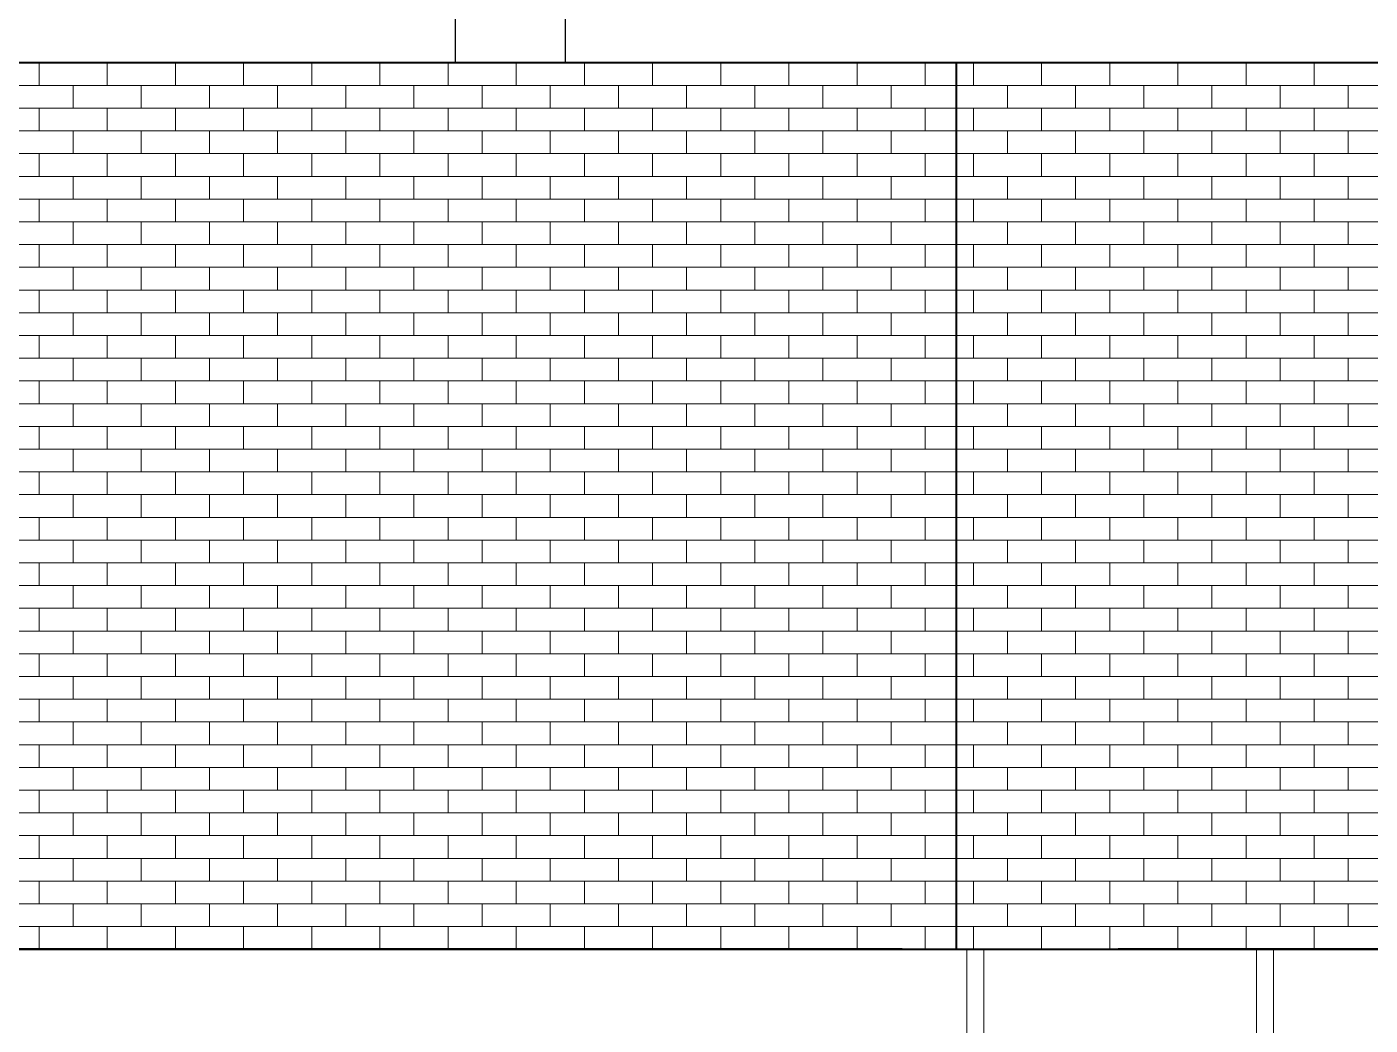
# Model space of a CAD drawing. Extents: x 4834 to 83801, y -13735 to 32221.
# Drawn here: x 13350.3 to 13508, y -12391.4 to -12274.3 of the extents above; entities that cross this region are included whole.
import ezdxf

# ---------------------------------------------------------------- set-up
doc = ezdxf.new("R2010")
doc.units = 0
doc.header["$LTSCALE"] = 8
doc.header["$MEASUREMENT"] = 0
doc.linetypes.add('Grid Line 1_2_', pattern=[0.875, 0.5, -0.125, 0.125, -0.125])
doc.linetypes.add('IMPORT-HIDDEN', pattern=[0.375, 0.25, -0.125])
doc.layers.get('0').update_dxf_attribs({"lineweight": 9})
for name, color, linetype, lineweight in [('A-DIM-480', 52, 'Continuous', 18), ('A-FLOR-HRAL', 11, 'Continuous', 9), ('A-FLOR-LEVL', 51, 'Continuous', 9), ('A-LIGHT_', 133, 'Continuous', 9), ('A-stairs', 30, 'Continuous', 13), ('A-WALL', 7, 'Continuous', 40), ('A-Wall-New', 1, 'Continuous', 50), ('AFURNITURE', 134, 'Continuous', 18), ('DIM', 8, 'Continuous', 5), ('door', 43, 'Continuous', 13), ('Furniture', 132, 'Continuous', 5), ('second_dwg', 8, 'Continuous', 9)]:
    doc.layers.add(name, color=color, linetype=linetype, lineweight=lineweight)
doc.layers.add('A-ROOF', color=6, linetype='Continuous')
doc.layers.add('A-WALL-PATT', color=253, linetype='Continuous')
pattern_1 = [(0, (13461.4142, -12382.5377), (0, 2.667), []), (90, (13461.4142, -12382.5377), (-4, 2.667), [2.667, -2.667])]

# ---------------------------------------------------------------- blocks, each defined once
blk = doc.blocks.new('Top Rail Type - Top Rail_Internal_-368211-Section 1')
at = {"layer": 'A-FLOR-HRAL'}
for p, q in [((744.31, 100.63), (744.31, 126)), ((746.31, 126), (746.31, 100.63)), ((746.92, 100.63), (744.31, 100.63)), ((744.31, 100.63), (744.31, 98.63)), ((744.31, 98.63), (746.92, 98.63))]:
    blk.add_line(p, q, dxfattribs=at)
blk = doc.blocks.new('Top Rail Type - Top Rail_Internal_-368228-Section 1')
at = {"layer": 'A-FLOR-HRAL'}
for p, q in [((710.31, 108), (710.31, 126)), ((712.31, 126), (712.31, 98.73)), ((712.31, 98.73), (712.31, 91.76)), ((746.92, 91.76), (710.31, 91.76)), ((710.31, 91.76), (710.31, 89.76)), ((710.31, 89.76), (746.92, 89.76))]:
    blk.add_line(p, q, dxfattribs=at)
blk = doc.blocks.new('second_dwg_A$C13B4006E-V35-Section 1')
at = {"layer": 'Furniture'}
for p, q in [((560.64, 126), (580.64, 126)), ((580.64, 126), (560.64, 126)), ((565.32, 126), (575.97, 126)), ((575.97, 126), (565.32, 126)), ((570.64, 126), (570.64, 126)), ((582.41, 126), (642.41, 126)), ((582.41, 126), (642.41, 126)), ((642.41, 126), (582.41, 126)), ((623.06, 126), (582.41, 126)), ((582.41, 126), (642.41, 126)), ((642.41, 126), (582.41, 126)), ((624.21, 126), (598.64, 126)), ((627.13, 126), (618.27, 126)), ((664.18, 126), (644.18, 126)), ((644.18, 126), (664.18, 126)), ((659.5, 126), (648.85, 126)), ((648.85, 126), (659.5, 126)), ((654.18, 126), (654.18, 126))]:
    blk.add_line(p, q, dxfattribs=at)
at = {"layer": 'Furniture', "flags": 128}
blk.add_lwpolyline([(582.41, 126), (625.21, 126), (615.25, 126), (642.41, 126), (625.21, 126)], dxfattribs=at)
blk = doc.blocks.new('second_dwg__U50-450903-Section 1')
at = {"layer": 'door'}
for q in [(737.48, 126), (762.69, 126)]:
    blk.add_line((741.48, 126), q, dxfattribs=at)
at = {"layer": 'door', "flags": 128}
blk.add_lwpolyline([(741.48, 126), (762.69, 126), (761.45, 126), (740.24, 126), (741.48, 126), (737.48, 126)], dxfattribs=at)
blk = doc.blocks.new('second_dwg__Oblique-450889-Section 1')
at = {"layer": 'DIM'}
blk.add_line((1143.53, 126), (1145.78, 126), dxfattribs=at)
blk = doc.blocks.new('second_dwg__Oblique-V36-Section 1')
at = {"layer": 'DIM'}
blk.add_line((670.25, 126), (668, 126), dxfattribs=at)
blk = doc.blocks.new('second_dwg__U49-V38-Section 1')
at = {"layer": 'door'}
blk.add_line((711.42, 126), (702.63, 126), dxfattribs=at)
at = {"layer": 'door', "flags": 128}
blk.add_lwpolyline([(732.63, 126), (711.42, 126), (710.18, 126), (731.4, 126)], close=True, dxfattribs=at)
blk = doc.blocks.new('second_dwg_A$C2cd7cfdc-450924-Section 1')
at = {"layer": 'AFURNITURE'}
for p, q in [((752.68, 126), (813.43, 126)), ((813.43, 126), (752.68, 126)), ((802.94, 126), (802.83, 126)), ((802.83, 126), (802.94, 126)), ((802.94, 126), (803.06, 126)), ((804.28, 126), (804.39, 126)), ((804.39, 126), (804.5, 126)), ((808.84, 126), (811.73, 126)), ((811.73, 126), (808.84, 126)), ((810.17, 126), (809.17, 126)), ((810.17, 126), (809.17, 126)), ((811.73, 126), (810.17, 126)), ((811.73, 126), (810.17, 126))]:
    blk.add_line(p, q, dxfattribs=at)
at = {"layer": 'AFURNITURE', "flags": 128}
for points in [[(808.73, 126), (808.39, 126), (807.61, 126), (806.17, 126), (804.39, 126), (802.61, 126), (762.36, 126), (760.58, 126), (759.13, 126), (757.8, 126), (756.91, 126), (755.57, 126), (754.91, 126), (754.57, 126), (754.91, 126), (755.57, 126), (756.91, 126), (757.8, 126), (759.13, 126), (760.58, 126), (762.36, 126), (802.61, 126), (804.39, 126), (806.17, 126), (807.61, 126), (808.39, 126), (808.73, 126)], [(804.5, 126), (804.39, 126), (804.28, 126), (804.06, 126), (803.94, 126), (803.72, 126), (803.61, 126), (803.39, 126), (803.28, 126), (803.06, 126), (802.94, 126)], [(803.06, 126), (803.28, 126), (803.39, 126), (803.61, 126), (803.72, 126), (803.94, 126)], [(803.94, 126), (804.06, 126), (804.28, 126)], [(808.84, 126), (807.28, 126), (806.28, 126), (805.5, 126), (805.17, 126)], [(805.17, 126), (805.5, 126), (806.28, 126), (807.28, 126), (808.84, 126)], [(809.17, 126), (810.17, 126), (811.73, 126)], [(809.17, 126), (810.17, 126), (811.73, 126)]]:
    blk.add_lwpolyline(points, dxfattribs=at)
blk = doc.blocks.new('second_dwg__Oblique-450913-Section 1')
at = {"layer": 'A-DIM-480'}
blk.add_line((893.68, 126), (891.43, 126), dxfattribs=at)
blk = doc.blocks.new('second_dwg__U52-450929-Section 1')
at = {"layer": 'door'}
for q in [(721.3, 126), (742.27, 126)]:
    blk.add_line((738.27, 126), q, dxfattribs=at)
at = {"layer": 'door', "flags": 128}
blk.add_lwpolyline([(738.27, 126), (721.3, 126), (722.53, 126), (739.51, 126), (738.27, 126), (742.27, 126)], dxfattribs=at)
blk = doc.blocks.new('second_dwg-450888-Section 1')
at = {"layer": 'A-DIM-480', "color": 42, "lineweight": 13}
for p, q in [((532.1, 126), (1094.18, 126)), ((816.43, 126), (738.43, 126))]:
    blk.add_line(p, q, dxfattribs=at)
at = {"layer": 'A-DIM-480'}
blk.add_line((941.52, 126), (689.35, 126), dxfattribs=at)
at = {"layer": 'A-LIGHT_'}
blk.add_line((753.68, 126), (741.43, 126), dxfattribs=at)
at = {"layer": 'A-stairs'}
for p, q in [((540.43, 126), (700.22, 126)), ((540.6, 126), (724.59, 126)), ((700.22, 126), (540.86, 126)), ((618.78, 126), (632.22, 126)), ((632.22, 126), (618.78, 126)), ((621.66, 126), (625.18, 126)), ((625.18, 126), (621.66, 126)), ((621.66, 126), (625.18, 126)), ((625.18, 126), (621.66, 126)), ((664.43, 126), (623.23, 126)), ((623.23, 126), (664.43, 126)), ((623.93, 126), (628.86, 126)), ((664.42, 126), (624.54, 126)), ((624.54, 126), (664.42, 126)), ((666.06, 126), (625.18, 126)), ((625.18, 126), (666.06, 126)), ((665.94, 126), (625.21, 126)), ((625.21, 126), (665.94, 126)), ((696.62, 126), (632.22, 126)), ((666.02, 126), (632.23, 126)), ((632.23, 126), (666.02, 126)), ((663.02, 126), (678.78, 126)), ((663.02, 126), (678.78, 126)), ((664.38, 126), (700.22, 126)), ((700.22, 126), (664.38, 126)), ((664.38, 126), (700.22, 126)), ((664.38, 126), (700.22, 126)), ((697.98, 126), (665.9, 126)), ((697.98, 126), (665.9, 126)), ((666.06, 126), (700.22, 126)), ((666.06, 126), (700.22, 126)), ((666.06, 126), (700.22, 126)), ((666.06, 126), (700.22, 126)), ((681.98, 126), (669.74, 126)), ((681.98, 126), (669.74, 126)), ((685.42, 126), (701.5, 126)), ((696.66, 126), (790.14, 126)), ((786.71, 126), (696.73, 126)), ((703.28, 126), (697.98, 126)), ((698.02, 126), (703.33, 126)), ((700.22, 126), (703.88, 126)), ((700.22, 126), (745.74, 126)), ((700.22, 126), (745.76, 126)), ((700.22, 126), (786.74, 126)), ((704.21, 126), (700.23, 126)), ((700.23, 126), (704.21, 126)), ((700.23, 126), (703.88, 126)), ((752, 126), (700.34, 126)), ((700.35, 126), (752, 126)), ((710.78, 126), (713.98, 126)), ((710.78, 126), (713.98, 126)), ((717.59, 126), (721.82, 126)), ((728.95, 126), (723.68, 126)), ((732.22, 126), (760.86, 126)), ((733.26, 126), (786.62, 126)), ((786.72, 126), (733.34, 126)), ((767.5, 126), (736.38, 126)), ((770.62, 126), (738.62, 126)), ((769.98, 126), (738.86, 126)), ((745.02, 126), (779.26, 126)), ((745.66, 126), (749.18, 126)), ((745.66, 126), (749.18, 126)), ((749.18, 126), (745.66, 126)), ((745.66, 126), (749.18, 126)), ((745.66, 126), (749.18, 126)), ((745.66, 126), (749.18, 126)), ((749.18, 126), (745.66, 126)), ((745.66, 126), (749.18, 126)), ((749.26, 126), (786.62, 126)), ((784.14, 126), (753.42, 126)), ((753.42, 126), (784.14, 126)), ((758.01, 126), (753.45, 126))]:
    blk.add_line(p, q, dxfattribs=at)
at = {"layer": 'A-stairs', "flags": 128}
for points in [[(615.5, 126), (695.58, 126), (689.98, 126), (690.78, 126), (695.58, 126), (689.98, 126), (690.78, 126), (695.58, 126)], [(615.5, 126), (695.58, 126), (689.98, 126), (690.78, 126), (695.58, 126), (689.98, 126), (690.78, 126), (695.58, 126)], [(702.3, 126), (710.7, 126), (706.22, 126), (716.38, 126), (712.06, 126), (720.14, 126)], [(702.3, 126), (710.7, 126), (706.22, 126), (716.38, 126), (712.06, 126), (720.14, 126)], [(748.86, 126), (755.5, 126), (757.98, 126), (760.7, 126), (756.94, 126), (745.74, 126)], [(748.86, 126), (755.5, 126), (757.98, 126), (760.7, 126), (756.94, 126), (745.74, 126)]]:
    blk.add_lwpolyline(points, dxfattribs=at)
at = {"layer": 'A-WALL', "color": 7, "lineweight": 50}
for p in [(888.93, 126), (775.07, 126)]:
    blk.add_line(p, (741.43, 126), dxfattribs=at)
at = {"layer": 'A-WALL', "color": 7, "lineweight": 50, "flags": 128}
for points in [[(892.56, 126), (883.39, 126), (816.93, 126), (770.38, 126), (737.81, 126)], [(888.93, 126), (741.43, 126), (813.43, 126)]]:
    blk.add_lwpolyline(points, dxfattribs=at)
at = {"layer": 'A-Wall-New'}
for p, q in [((535.1, 126), (702.63, 126)), ((540.6, 126), (702.71, 126)), ((728.08, 126), (900.25, 126)), ((732.63, 126), (895.7, 126))]:
    blk.add_line(p, q, dxfattribs=at)
at = {"layer": 'AFURNITURE', "linetype": 'IMPORT-HIDDEN'}
blk.add_line((741.43, 126), (803.43, 126), dxfattribs=at)
at = {"layer": 'DIM', "color": 55, "lineweight": 13}
blk.add_line((740.81, 126), (537.6, 126), dxfattribs=at)
at = {"layer": 'DIM'}
for p in [(723.09, 126), (711.09, 126)]:
    blk.add_line(p, (667.62, 126), dxfattribs=at)
for name, p in [('second_dwg_A$C13B4006E-V35-Section 1', (0, 0)), ('second_dwg__Oblique-V36-Section 1', (0, 0)), ('second_dwg__U49-V38-Section 1', (0, 0)), ('second_dwg__U52-450929-Section 1', (0, 0)), ('second_dwg__Oblique-450889-Section 1', (-406.85, 0)), ('second_dwg__U50-450903-Section 1', (0, 0)), ('second_dwg__Oblique-450913-Section 1', (-151.13, 0)), ('second_dwg_A$C2cd7cfdc-450924-Section 1', (0, 0))]:
    blk.add_blockref(name, p)
at = {"extrusion": (0, 0, -1)}
blk.add_blockref('second_dwg__Oblique-V36-Section 1', (-1338.24, 0), dxfattribs=at)

msp = doc.modelspace()

# ---------------------------------------------------------------- hatches: boundary and pattern name
at = {"layer": 'A-WALL-PATT', "lineweight": 9}
h = msp.add_hatch(dxfattribs=at)
h.set_pattern_fill('FP_10', color=256, style=0, pattern_type=2)
h.set_pattern_definition([(0, (13287.7522, -12382.5377), (0, 2.667), []), (90, (13287.7522, -12382.5377), (-4, 2.667), [2.667, -2.667])])
h.paths.add_polyline_path([(13365.29311, -12382.53771), (13459.41382, -12382.53771), (13459.41382, -12278.53771), (13290.75208, -12278.53771), (13290.75208, -12382.53771)], flags=0)
h = msp.add_hatch(dxfattribs=at)
h.set_pattern_fill('FP_9', color=256, style=0, pattern_type=2)
h.set_pattern_definition(pattern_1)
h.paths.add_polyline_path([(13463.41382, -12382.53771), (13463.41382, -12278.53771), (13459.41382, -12278.53771), (13459.41382, -12382.53771)], flags=0)
h = msp.add_hatch(dxfattribs=at)
h.set_pattern_fill('FP_9', color=256, style=0, pattern_type=2)
h.set_pattern_definition(pattern_1)
h.paths.add_polyline_path([(13486.59148, -12382.53771), (13542.46208, -12382.53771), (13542.46208, -12278.53771), (13463.41382, -12278.53771), (13463.41382, -12382.53771), (13466.37508, -12382.53771)], flags=0)

# ---------------------------------------------------------------- linework, layer by layer
at = {"layer": 'A-FLOR-LEVL', "linetype": 'Grid Line 1_2_'}
for p, q in [((12783.38619, -12278.53771), (14033.99315, -12278.53771)), ((12783.38619, -12382.53771), (14146.5212, -12382.53771))]:
    msp.add_line(p, q, dxfattribs=at)
at = {"layer": 'A-ROOF'}
for p, q in [((13413.5471, -12278.53771), (13413.5471, -12196.68605)), ((13400.62958, -12278.53771), (13400.62958, -12209.61926))]:
    msp.add_line(p, q, dxfattribs=at)
at = {"layer": 'A-WALL'}
for p, q in [((13894.75208, -12278.53771), (13259.25208, -12278.53771)), ((13459.41382, -12382.53771), (13459.41382, -12278.53771)), ((13259.25208, -12382.53771), (13594.78612, -12382.53771))]:
    msp.add_line(p, q, dxfattribs=at)

# ---------------------------------------------------------------- block references
at = {"layer": 'A-FLOR-HRAL'}
for name in ['Top Rail Type - Top Rail_Internal_-368228-Section 1', 'Top Rail Type - Top Rail_Internal_-368211-Section 1']:
    msp.add_blockref(name, (12750.32625, -12508.53771), dxfattribs=at)
at = {"layer": 'second_dwg', "color": 43, "lineweight": 13}
msp.add_blockref('second_dwg-450888-Section 1', (12750.32625, -12508.53771), dxfattribs=at)

doc.saveas('drawing.dxf')
